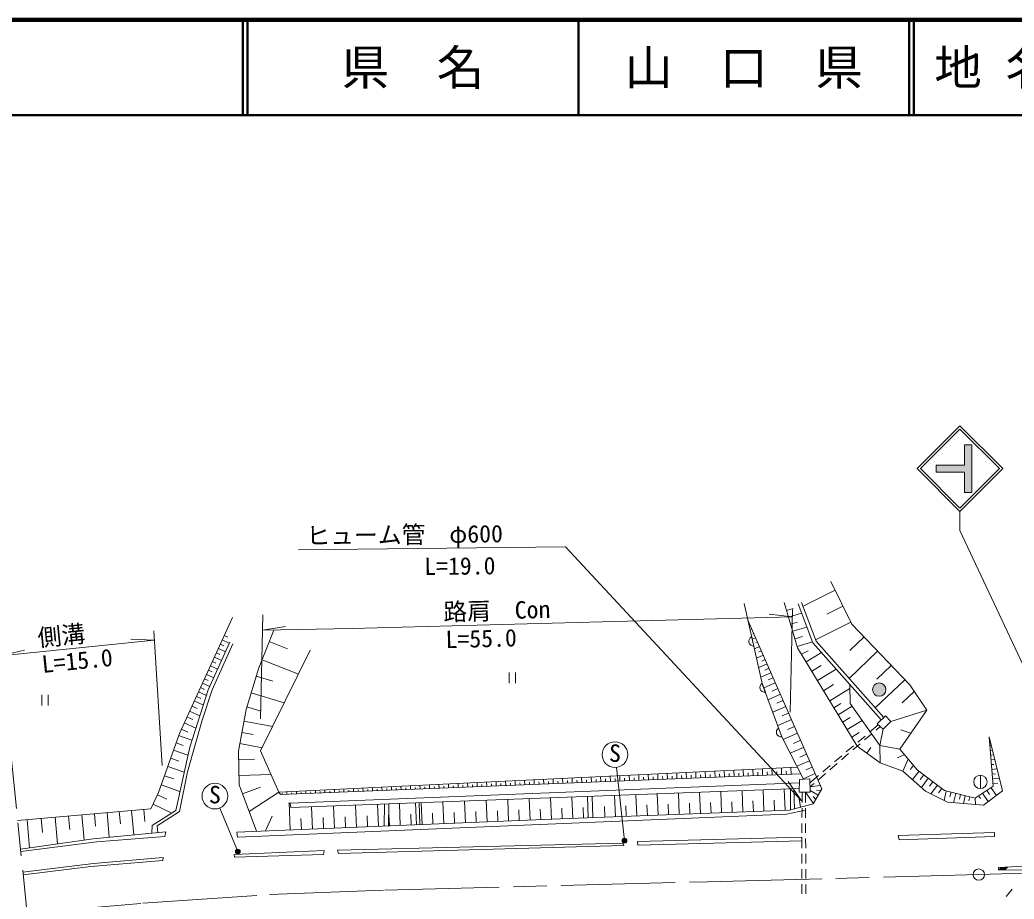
# Model space of a CAD drawing. Units: millimetres at full size, sheet at 1:1000; details may follow other scales. Extents: x 40000 to 680000, y 20000 to 380000.
# Drawn here: x 274340 to 378766, y 287694 to 380000 of the extents above; entities that cross this region are included whole.
import ezdxf
from ezdxf.enums import TextEntityAlignment as Align

# ---------------------------------------------------------------- set-up
doc = ezdxf.new("R2010")
doc.units = ezdxf.units.MM
doc.header["$LTSCALE"] = 1000
doc.linetypes.add('CHAIN', pattern=[18.5, 12, -1.5, 3.5, -1.5])
for name, color, linetype, lineweight in [('M-BGD', 7, 'Continuous', 13), ('M-BGD-EXST', 7, 'Continuous', 13), ('M-BMK', 2, 'CHAIN', 13), ('M-BMK-SRVR', 3, 'Continuous', 13), ('M-STR-HTXT', 7, 'Continuous', 13), ('M-STR-STRC', 7, 'Continuous', 13), ('M-TTL', 2, 'Continuous', 140), ('M-TTL-LINE', 7, 'Continuous', 50)]:
    doc.layers.add(name, color=color, linetype=linetype, lineweight=lineweight)
doc.layers.add('M-TTL-TXT', color=7, linetype='Continuous')
doc.styles.add('ＭＳ ゴシック', font='')
doc.styles.get('ＭＳ ゴシック').set_extended_font_data('MS Gothic')

msp = doc.modelspace()

# ---------------------------------------------------------------- hatches: boundary and pattern name
at = {"layer": 'M-BGD'}
msp.add_hatch(color=256, dxfattribs=at).paths.add_polyline_path([(365297, 309684, -1), (363897, 309684, -0.41421), (364597, 310384, -0.41421)])
at = {"layer": 'M-BGD-EXST'}
for points in [[(338062, 293950, -1), (337623, 293711, -0.41421), (337723, 294050, -0.41421)], [(297453, 292808, -1), (297014, 292569, -0.41421), (297114, 292908, -0.41421)]]:
    msp.add_hatch(color=256, dxfattribs=at).paths.add_polyline_path(points)
at = {"layer": 'M-STR-STRC'}
for points in [[(370570, 333263), (373570, 333263), (373570, 335388), (374320, 335388), (374320, 330388), (373570, 330388), (373570, 332513), (370570, 332513)], [(378072, 291062), (377420, 291028), (377183, 290777), (377796, 290770)]]:
    msp.add_hatch(color=256, dxfattribs=at).paths.add_polyline_path(points)

# ---------------------------------------------------------------- linework, layer by layer
at = {"layer": 'M-BGD'}
for p, q in [((359956, 320131), (356595, 318463)), ((354856, 317991), (355549, 318198)), ((355063, 317298), (356449, 317712)), ((360790, 318450), (359109, 317616)), ((355285, 316555), (356028, 316777)), ((361624, 316769), (357907, 314925)), ((351212, 316046), (351036, 315969)), ((351412, 315588), (351324, 315549)), ((355507, 315812), (356993, 316256)), ((295394, 314447), (295762, 314278)), ((295602, 314902), (296330, 314567)), ((295811, 315356), (296175, 315189)), ((300533, 314730), (302444, 313976)), ((351422, 314266), (351203, 315232)), ((351613, 315130), (351261, 314976)), ((351814, 314672), (351638, 314595)), ((355745, 315015), (356542, 315253)), ((355983, 314217), (357578, 314693)), ((362999, 315228), (361496, 313798)), ((294976, 313539), (295349, 313367)), ((295185, 313993), (295921, 313655)), ((352015, 314214), (351487, 313983)), ((352416, 313298), (351712, 312990)), ((352215, 313756), (351951, 313641)), ((356433, 313400), (357151, 313750)), ((356919, 312599), (358522, 313571)), ((364429, 313725), (361428, 310869)), ((294559, 312630), (294936, 312457)), ((294768, 313084), (295513, 312742)), ((299780, 312819), (303602, 311312)), ((352818, 312383), (351937, 311997)), ((352617, 312840), (352265, 312686)), ((293933, 311267), (294696, 310916)), ((294141, 311721), (294523, 311546)), ((294350, 312175), (295104, 311829)), ((325719, 311481), (325719, 310363)), ((326386, 311481), (326386, 310363)), ((353219, 311467), (352163, 311004)), ((353018, 311925), (352578, 311732)), ((357515, 311616), (358498, 312212)), ((358112, 310633), (360077, 311825)), ((365857, 312225), (364356, 310797)), ((293515, 310358), (294287, 310004)), ((293724, 310812), (294110, 310635)), ((299170, 311104), (300910, 310569)), ((352636, 309421), (352291, 310350)), ((353682, 310410), (352466, 309877)), ((353451, 310939), (352923, 310707)), ((358753, 309575), (359811, 310217)), ((367285, 310724), (364180, 307769)), ((276641, 309142), (276641, 308024)), ((277308, 309142), (277308, 308024)), ((293098, 309449), (293939, 309063)), ((293307, 309904), (293727, 309711)), ((298634, 309364), (302115, 308293)), ((354215, 309195), (352930, 308631)), ((353949, 309802), (353341, 309536)), ((359395, 308518), (361510, 309801)), ((368267, 309494), (367006, 308311)), ((292661, 308498), (293612, 308062)), ((292879, 308974), (293355, 308755)), ((354497, 308552), (353854, 308270)), ((359838, 307787), (360569, 308230)), ((292167, 307423), (293243, 306929)), ((292414, 307961), (292952, 307713)), ((298181, 307892), (299653, 307438)), ((354779, 307909), (353420, 307313)), ((355077, 307229), (354397, 306931)), ((360282, 307056), (361744, 307943)), ((369589, 307541), (365810, 306352)), ((291608, 306206), (292825, 305647)), ((291887, 306814), (292496, 306535)), ((297870, 306384), (300901, 305829)), ((355375, 306550), (353938, 305920)), ((360757, 306272), (361540, 306748)), ((361232, 305489), (362799, 306439)), ((363578, 305204), (364499, 305983)), ((291300, 305535), (291971, 305227)), ((297654, 305203), (298834, 304987)), ((354378, 304735), (354033, 305664)), ((356005, 305112), (354515, 304459)), ((355690, 305831), (354971, 305516)), ((361707, 304706), (362491, 305181)), ((363811, 305052), (363054, 304400)), ((364695, 305813), (364266, 305444)), ((367922, 305115), (366857, 305469)), ((290748, 304101), (291502, 303836)), ((291013, 304855), (292406, 304365)), ((297437, 304023), (299799, 303591)), ((356332, 304368), (355587, 304041)), ((362599, 304009), (361841, 303356)), ((362356, 304172), (363120, 304817)), ((290483, 303348), (291990, 302817)), ((356658, 303623), (355251, 303006)), ((356966, 302919), (356263, 302611)), ((361386, 302965), (360628, 302313)), ((361134, 303139), (361898, 303784)), ((363289, 303019), (363710, 303626)), ((366762, 303428), (364646, 303807)), ((364685, 302005), (364646, 303807)), ((367236, 302871), (366526, 302524)), ((376203, 303809), (376317, 303818)), ((376244, 303311), (376471, 303329)), ((290180, 302489), (291039, 302187)), ((297313, 302356), (298993, 302400)), ((357275, 302216), (355947, 301634)), ((360173, 301921), (359416, 301269)), ((359912, 302106), (360676, 302751)), ((367646, 302389), (367089, 301140)), ((376285, 302812), (376479, 302828)), ((376325, 302314), (376715, 302346)), ((376366, 301816), (376642, 301838)), ((289878, 301630), (291595, 301026)), ((297357, 300676), (300716, 300764)), ((340357, 300215), (340334, 300791)), ((341356, 300255), (341333, 300839)), ((342356, 300294), (342332, 300887)), ((343355, 300334), (343331, 300936)), ((344354, 300373), (344330, 300984)), ((345353, 300413), (345329, 301033)), ((345853, 300433), (345840, 300747)), ((346352, 300452), (346328, 301081)), ((346852, 300472), (346839, 300791)), ((347352, 300492), (347326, 301130)), ((347851, 300512), (347839, 300835)), ((348351, 300531), (348325, 301178)), ((348851, 300551), (348838, 300879)), ((349350, 300571), (349324, 301226)), ((349850, 300591), (349837, 300923)), ((350349, 300610), (350323, 301275)), ((350849, 300630), (350836, 300967)), ((351349, 300650), (351322, 301323)), ((351848, 300670), (351835, 301011)), ((352348, 300690), (352321, 301372)), ((352847, 300709), (352834, 301055)), ((353347, 300729), (353320, 301420)), ((353847, 300749), (353833, 301099)), ((354346, 300769), (354319, 301468)), ((354846, 300788), (354832, 301143)), ((355345, 300808), (355317, 301517)), ((357857, 300888), (356603, 300338)), ((357566, 301552), (356902, 301261)), ((358961, 300877), (358203, 300225)), ((358690, 301073), (359454, 301719)), ((368212, 301724), (367861, 301316)), ((368794, 301110), (368091, 300252)), ((369272, 300746), (368908, 300268)), ((376407, 301317), (376958, 301363)), ((376448, 300819), (376805, 300848)), ((289534, 300652), (290512, 300308)), ((318374, 299345), (318359, 299725)), ((319374, 299384), (319358, 299773)), ((320373, 299424), (320357, 299822)), ((321372, 299464), (321356, 299871)), ((322371, 299503), (322355, 299919)), ((322871, 299523), (322862, 299735)), ((323370, 299543), (323354, 299968)), ((323870, 299562), (323862, 299779)), ((324370, 299582), (324353, 300016)), ((324869, 299602), (324861, 299823)), ((325369, 299622), (325351, 300064)), ((325869, 299642), (325860, 299867)), ((326368, 299661), (326350, 300113)), ((326868, 299681), (326859, 299911)), ((327367, 299701), (327349, 300161)), ((327867, 299721), (327858, 299955)), ((328367, 299740), (328348, 300210)), ((328866, 299760), (328857, 299999)), ((329366, 299780), (329347, 300258)), ((329865, 299800), (329856, 300043)), ((330365, 299819), (330346, 300307)), ((330865, 299839), (330855, 300087)), ((331364, 299859), (331345, 300355)), ((331864, 299879), (331854, 300131)), ((332363, 299899), (332343, 300403)), ((332863, 299918), (332853, 300175)), ((333363, 299938), (333342, 300452)), ((333862, 299958), (333852, 300219)), ((334362, 299978), (334341, 300500)), ((334861, 299997), (334851, 300263)), ((335361, 300017), (335340, 300549)), ((335861, 300037), (335850, 300307)), ((336360, 300057), (336339, 300597)), ((336860, 300077), (336849, 300351)), ((337360, 300096), (337338, 300645)), ((337859, 300116), (337848, 300395)), ((338359, 300136), (338337, 300694)), ((338858, 300156), (338847, 300439)), ((339358, 300175), (339336, 300742)), ((339858, 300195), (339846, 300483)), ((340857, 300235), (340845, 300527)), ((341856, 300274), (341844, 300571)), ((342855, 300314), (342843, 300615)), ((343854, 300353), (343842, 300659)), ((344854, 300393), (344841, 300703)), ((357311, 299908), (358232, 300686)), ((357748, 299834), (357320, 299465)), ((369750, 300382), (369022, 299426)), ((370228, 300018), (369864, 299540)), ((375220, 300701), (375220, 299301)), ((376489, 300321), (377202, 300379)), ((376531, 299812), (377039, 299854)), ((289189, 299674), (291145, 298985)), ((297736, 298756), (299596, 299448)), ((298429, 296896), (301531, 298906)), ((301887, 298692), (301883, 298810)), ((302387, 298712), (302378, 298947)), ((302887, 298732), (302882, 298854)), ((303386, 298752), (303376, 298996)), ((303886, 298771), (303881, 298898)), ((304385, 298791), (304375, 299044)), ((304885, 298811), (304880, 298942)), ((305385, 298831), (305374, 299093)), ((305884, 298851), (305879, 298986)), ((306384, 298870), (306373, 299142)), ((306883, 298890), (306878, 299030)), ((307383, 298910), (307372, 299190)), ((307883, 298930), (307877, 299074)), ((308382, 298949), (308371, 299239)), ((308882, 298969), (308876, 299118)), ((309381, 298989), (309370, 299287)), ((309881, 299009), (309875, 299162)), ((310381, 299028), (310368, 299336)), ((310880, 299048), (310874, 299207)), ((311380, 299068), (311367, 299385)), ((311879, 299088), (311873, 299251)), ((312379, 299108), (312366, 299433)), ((312879, 299127), (312872, 299295)), ((313378, 299147), (313365, 299482)), ((313878, 299167), (313871, 299339)), ((314378, 299187), (314364, 299530)), ((314877, 299206), (314870, 299383)), ((315377, 299226), (315363, 299579)), ((315876, 299246), (315869, 299427)), ((316376, 299266), (316362, 299628)), ((316876, 299286), (316868, 299471)), ((317375, 299305), (317361, 299676)), ((317875, 299325), (317867, 299515)), ((318874, 299365), (318866, 299559)), ((319873, 299404), (319865, 299603)), ((320872, 299444), (320864, 299647)), ((321872, 299483), (321863, 299691)), ((339129, 296422), (339043, 298658)), ((341363, 296508), (341276, 298742)), ((343594, 296595), (343508, 298826)), ((345823, 296681), (345736, 298910)), ((348049, 296768), (347962, 298994)), ((350272, 296854), (350186, 299077)), ((352493, 296940), (352406, 299161)), ((354711, 297026), (354625, 299244)), ((355267, 299268), (355263, 297064)), ((355716, 297182), (355637, 299282)), ((356493, 298924), (356489, 297846)), ((356869, 298924), (356869, 297842)), ((357679, 297725), (356869, 298924)), ((358407, 299634), (357320, 299465)), ((358178, 298591), (357327, 299082)), ((358473, 299102), (358010, 299148)), ((370705, 299654), (370016, 298749)), ((371158, 299310), (370813, 298857)), ((371646, 299037), (371402, 298038)), ((372145, 298915), (372023, 298416)), ((372645, 298794), (372403, 297802)), ((373141, 298673), (373020, 298177)), ((375447, 298813), (376051, 297924)), ((375891, 299115), (376193, 298671)), ((376335, 299417), (376909, 298574)), ((288332, 297674), (290298, 296732)), ((288803, 298656), (289786, 298185)), ((302745, 294958), (302627, 297838)), ((311999, 295335), (311905, 297637)), ((312641, 297665), (312585, 295358)), ((313105, 297683), (313045, 295377)), ((314294, 295428), (314201, 297724)), ((315888, 297787), (315982, 295497)), ((316271, 297802), (316364, 295512)), ((316583, 295521), (316490, 297810)), ((318865, 295614), (318772, 297896)), ((321139, 295707), (321047, 297981)), ((323407, 295799), (323315, 298067)), ((325668, 295891), (325576, 298152)), ((327921, 295983), (327830, 298236)), ((330168, 296074), (330077, 298321)), ((332412, 296161), (332325, 298405)), ((333948, 298466), (334035, 296224)), ((334432, 298485), (334519, 296243)), ((336893, 296335), (336806, 298574)), ((342479, 296552), (342435, 297667)), ((344708, 296638), (344665, 297752)), ((346936, 296725), (346892, 297838)), ((349160, 296811), (349117, 297923)), ((351382, 296897), (351339, 298007)), ((353602, 296983), (353559, 298092)), ((356332, 297342), (356148, 298421)), ((357928, 298158), (357655, 298456)), ((373636, 298552), (373433, 297718)), ((374122, 298433), (374021, 298016)), ((374686, 298296), (374709, 297615)), ((375033, 298532), (375229, 298243)), ((282167, 296658), (282285, 295336)), ((283490, 296775), (283718, 294193)), ((284781, 296889), (284895, 295598)), ((286072, 297004), (286299, 294436)), ((287355, 297118), (287469, 295834)), ((305069, 295052), (304974, 297377)), ((307386, 295147), (307292, 297464)), ((309696, 295241), (309602, 297551)), ((315439, 295475), (315392, 296619)), ((317724, 295568), (317678, 296708)), ((320002, 295660), (319956, 296798)), ((322273, 295753), (322227, 296887)), ((324537, 295845), (324491, 296975)), ((326795, 295937), (326749, 297064)), ((329045, 296028), (328999, 297152)), ((331290, 296118), (331247, 297240)), ((333533, 296205), (333490, 297326)), ((335773, 296292), (335730, 297411)), ((338011, 296378), (337968, 297497)), ((340246, 296465), (340203, 297582)), ((356487, 297246), (356484, 296246)), ((356870, 297242), (356870, 296242)), ((275096, 296031), (275358, 293077)), ((276573, 296162), (276704, 294685)), ((278050, 296293), (278298, 293498)), ((279448, 296417), (279572, 295019)), ((280845, 296541), (281079, 293896)), ((300130, 294851), (300852, 296394)), ((303907, 295005), (303859, 296167)), ((306227, 295100), (306180, 296258)), ((308541, 295194), (308494, 296349)), ((310847, 295288), (310800, 296439)), ((313147, 295381), (313100, 296529)), ((356482, 295646), (356478, 294646)), ((356870, 295642), (356871, 294642)), ((356476, 294046), (356473, 293046)), ((356871, 294042), (356872, 293042)), ((356471, 292446), (356467, 291446)), ((356872, 292442), (356872, 291442)), ((356465, 290846), (356462, 289846)), ((356873, 290842), (356873, 289842)), ((356460, 289246), (356457, 288246)), ((356873, 289242), (356874, 288242)), ((378574, 288748), (377935, 287979))]:
    msp.add_line(p, q, dxfattribs=at)
for points in [[(354604, 318835), (356028, 314068), (362291, 303744), (364685, 302005), (367089, 301140), (369474, 299026), (371762, 297854), (375551, 297546), (377532, 299045), (376128, 304715), (376551, 299564), (374686, 298296), (371455, 299084), (368628, 301236), (366762, 303428), (369589, 307541), (367803, 310180), (361724, 316568), (359512, 321027)], [(356636, 300274), (354385, 304717), (352344, 310207), (350411, 318720)], [(356088, 318677), (357619, 314584), (364814, 306510)], [(365080, 306755), (357964, 314772), (356451, 318850)], [(274100, 295943), (288097, 297183), (288908, 298874), (291099, 305097), (296684, 317257)], [(350810, 316962), (358568, 299267), (357658, 297688), (355190, 297045), (330224, 296076), (297114, 294729), (297182, 294190), (354872, 296616), (356870, 297041)], [(299204, 294814), (297382, 299706), (297290, 303219), (298094, 307610), (299404, 311864), (301010, 315938)], [(288215, 294617), (288220, 295423), (290705, 296989), (292175, 303654), (294133, 309660), (296382, 314683)], [(296699, 314498), (294527, 309677), (293476, 306492), (291950, 301048), (291102, 296891), (288746, 295384), (288813, 294674)], [(304839, 313824), (299629, 303245), (301531, 298906), (301713, 298685), (356345, 300848)], [(361500, 310229), (361545, 308226), (364646, 303807), (365022, 305527)], [(301531, 298906), (322401, 299921), (355989, 301549)], [(356212, 299907), (302713, 297759), (302803, 297295), (356206, 299304)], [(274408, 292941), (282053, 294036), (289678, 294755), (289568, 294276), (282423, 293722), (274435, 292678)], [(274656, 290530), (282089, 291443), (289399, 292055), (289369, 291756), (281806, 291100), (274686, 290238)]]:
    msp.add_lwpolyline(points, dxfattribs=at)
for points in [[(364367, 306098), (365022, 305527), (365810, 306352), (365262, 306923)], [(356216, 300253), (356202, 298924), (357330, 298924), (357303, 300307)], [(366589, 294380), (366694, 293912), (376703, 294263), (376691, 294672)], [(307700, 292815), (307791, 292497), (337763, 293305), (337659, 293578)], [(339216, 293751), (339253, 293373), (356475, 293815), (356477, 294195)], [(296859, 292392), (296898, 292082), (306245, 292366), (306297, 292793)]]:
    msp.add_lwpolyline(points, close=True, dxfattribs=at)
for centre in [(364597, 309684), (375220, 300001)]:
    msp.add_circle(centre, 700, dxfattribs=at)
for centre, start, end in [((351408, 314770), 113.96378, 271.62197), ((352555, 309920), 121.56531, 279.2235), ((354297, 305233), 121.56531, 279.2235)]:
    msp.add_arc(centre, 505, start, end, dxfattribs=at)
at = {"layer": 'M-BGD-EXST'}
for p, q in [((337842, 293831), (336990, 301519)), ((297233, 292689), (295338, 297258))]:
    msp.add_line(p, q, dxfattribs=at)
for centre, radius in [((336842, 302861), 1350), ((294821, 298505), 1350), ((337842, 293831), 250), ((297233, 292689), 250)]:
    msp.add_circle(centre, radius, dxfattribs=at)
at = {"layer": 'M-BMK'}
msp.add_line((279639, 241993), (271079, 325373), dxfattribs=at)
msp.add_lwpolyline([(275100, 286207), (287253, 287256), (300540, 288163), (312681, 288649), (346557, 289510), (375050, 290265), (413864, 291445), (438709, 292123), (461393, 292316), (475229, 292457), (497832, 292303), (532811, 291482), (550813, 290895), (575242, 289722)], dxfattribs=at)
at = {"layer": 'M-BMK-SRVR'}
msp.add_circle((375050, 290265), 600, dxfattribs=at)
at = {"layer": 'M-STR-HTXT'}
for p, q in [((299629, 306618), (299861, 317540)), ((355472, 317332), (353033, 317611)), ((355242, 307326), (355490, 318091)), ((288394, 315843), (289281, 301715)), ((299826, 315913), (302251, 316297)), ((272324, 313244), (288455, 314872)), ((288455, 314872), (286002, 314968)), ((272428, 313254), (274812, 313839)), ((356426, 298022), (355021, 300035))]:
    msp.add_line(p, q, dxfattribs=at)
for points in [[(356426, 298022), (331636, 324680), (303614, 324367)], [(355472, 317332), (335491, 316816), (309241, 316118), (299826, 315913)]]:
    msp.add_lwpolyline(points, dxfattribs=at)
at = {"layer": 'M-STR-STRC'}
for p, q in [((368570, 332889), (373070, 337389)), ((377571, 332889), (373070, 337389)), ((368924, 332889), (373070, 337036)), ((377217, 332889), (373070, 337036)), ((374320, 335388), (373570, 335388)), ((373570, 333263), (373570, 335388)), ((374320, 330388), (374320, 335388)), ((370570, 332513), (370570, 333263)), ((373570, 333263), (370570, 333263)), ((368570, 332889), (373070, 328388)), ((368924, 332889), (373070, 328742)), ((373570, 332513), (370570, 332513)), ((373070, 328742), (377217, 332889)), ((373071, 328389), (377571, 332889)), ((373570, 330388), (373570, 332513)), ((374320, 330388), (373570, 330388)), ((373070, 328388), (373070, 326388)), ((387703, 295197), (373070, 326388)), ((377420, 291028), (377183, 290777)), ((378072, 291062), (377796, 290770))]:
    msp.add_line(p, q, dxfattribs=at)
msp.add_lwpolyline([(377111, 290778), (395308, 290580), (408244, 290859), (429459, 290972), (432173, 291649), (436349, 293848), (416596, 293287), (392024, 291783), (377126, 291013), (377123, 290778)], dxfattribs=at)
at = {"layer": 'M-TTL'}
msp.add_line((680000, 380000), (40000, 380000), dxfattribs=at)
at = {"layer": 'M-TTL-LINE'}
for p, q in [((297750, 380000), (297750, 370000)), ((298250, 380000), (298250, 370000)), ((333000, 380000), (333000, 370000)), ((367750, 380000), (367750, 370000)), ((368250, 380000), (368250, 370000)), ((40000, 370000), (680000, 370000))]:
    msp.add_line(p, q, dxfattribs=at)

# ---------------------------------------------------------------- texts
at = {"layer": 'M-BGD-EXST', "style": 'ＭＳ ゴシック'}
for p in [(336186, 301569), (294165, 297213)]:
    msp.add_text('S', height=1833, rotation=358.508, dxfattribs=at).set_placement(p, align=Align.BOTTOM_LEFT)
at = {"layer": 'M-STR-HTXT', "style": 'ＭＳ ゴシック'}
for s, rotation, p in [('ヒューム管\u3000φ600', 0.641, (304450, 324376)), ('L=19.0', 0.641, (316826, 321162)), ('路肩\u3000Con', 1.523, (318854, 316373)), ('側溝', 5.764, (276355, 313651)), ('L=55.0', 1.523, (319089, 313485)), ('L=15.0', 5.764, (276784, 310888))]:
    msp.add_text(s, height=1833, rotation=rotation, dxfattribs=at).set_placement(p, align=Align.BOTTOM_LEFT)
at = {"layer": 'M-TTL-TXT', "style": 'ＭＳ ゴシック'}
for s, p in [('県\u3000名', (315625, 375000)), ('山\u3000口\u3000県', (350375, 375000))]:
    msp.add_text(s, height=3666, dxfattribs=at).set_placement(p, align=Align.MIDDLE_CENTER)
msp.add_text('地 名', height=3666, dxfattribs=at).set_placement((370380, 375000), align=Align.MIDDLE_LEFT)

doc.saveas('drawing.dxf')
